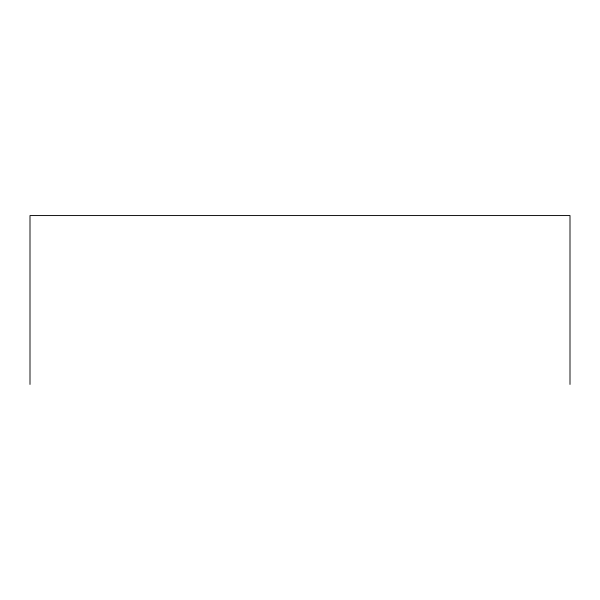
<?xml version="1.0" encoding="UTF-8"?>
<svg xmlns="http://www.w3.org/2000/svg" width="600" height="600" viewBox="0 0 600 600"><rect width="100%" height="100%" fill="white"/><g stroke="black" fill="none" stroke-linecap="round" stroke-linejoin="round"><path stroke-width="0.9" d="M570 384.435L570 215.565L30 215.565L30 384.435"/></g></svg>
